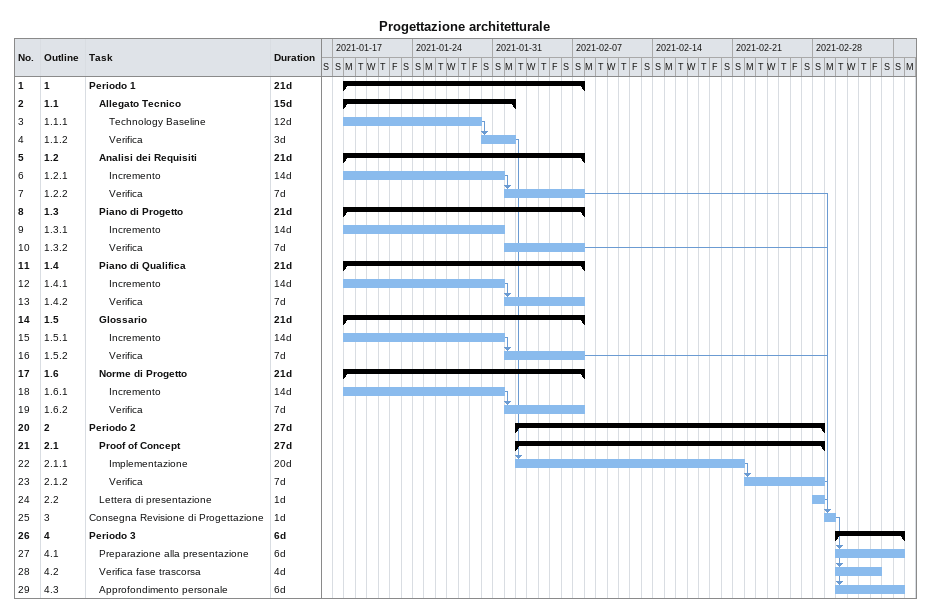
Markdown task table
Progettazione architetturale

| ID | WBS | Task | Duration | Start | Finish | Predecessors |
|---|---|---|---|---|---|---|
| 1 | 1 | **Periodo 1** | 21d | 2021-01-18 | 2021-02-07 |  |
| 2 | 1.1 | **Allegato Tecnico** | 15d | 2021-01-18 | 2021-02-01 |  |
| 3 | 1.1.1 | Technology Baseline | 12d | 2021-01-18 | 2021-01-29 |  |
| 4 | 1.1.2 | Verifica | 3d | 2021-01-30 | 2021-02-01 | 3 |
| 5 | 1.2 | **Analisi dei Requisiti** | 21d | 2021-01-18 | 2021-02-07 |  |
| 6 | 1.2.1 | Incremento | 14d | 2021-01-18 | 2021-01-31 |  |
| 7 | 1.2.2 | Verifica | 7d | 2021-02-01 | 2021-02-07 | 6 |
| 8 | 1.3 | **Piano di Progetto** | 21d | 2021-01-18 | 2021-02-07 |  |
| 9 | 1.3.1 | Incremento | 14d | 2021-01-18 | 2021-01-31 |  |
| 10 | 1.3.2 | Verifica | 7d | 2021-02-01 | 2021-02-07 |  |
| 11 | 1.4 | **Piano di Qualifica** | 21d | 2021-01-18 | 2021-02-07 |  |
| 12 | 1.4.1 | Incremento | 14d | 2021-01-18 | 2021-01-31 |  |
| 13 | 1.4.2 | Verifica | 7d | 2021-02-01 | 2021-02-07 | 12 |
| 14 | 1.5 | **Glossario** | 21d | 2021-01-18 | 2021-02-07 |  |
| 15 | 1.5.1 | Incremento | 14d | 2021-01-18 | 2021-01-31 |  |
| 16 | 1.5.2 | Verifica | 7d | 2021-02-01 | 2021-02-07 | 15 |
| 17 | 1.6 | **Norme di Progetto** | 21d | 2021-01-18 | 2021-02-07 |  |
| 18 | 1.6.1 | Incremento | 14d | 2021-01-18 | 2021-01-31 |  |
| 19 | 1.6.2 | Verifica | 7d | 2021-02-01 | 2021-02-07 | 18 |
| 20 | 2 | **Periodo 2** | 27d | 2021-02-02 | 2021-02-28 |  |
| 21 | 2.1 | **Proof of Concept** | 27d | 2021-02-02 | 2021-02-28 |  |
| 22 | 2.1.1 | Implementazione | 20d | 2021-02-02 | 2021-02-21 | 4 |
| 23 | 2.1.2 | Verifica | 7d | 2021-02-22 | 2021-02-28 | 22 |
| 24 | 2.2 | Lettera di presentazione | 1d | 2021-02-28 | 2021-02-28 |  |
| 25 | 3 | Consegna Revisione di Progettazione | 1d | 2021-03-01 | 2021-03-01 | 7, 10, 16, 23, 24 |
| 26 | 4 | **Periodo 3** | 6d | 2021-03-02 | 2021-03-07 |  |
| 27 | 4.1 | Preparazione alla presentazione | 6d | 2021-03-02 | 2021-03-07 | 25 |
| 28 | 4.2 | Verifica fase trascorsa | 4d | 2021-03-02 | 2021-03-05 | 25 |
| 29 | 4.3 | Approfondimento personale | 6d | 2021-03-02 | 2021-03-07 | 25 |
